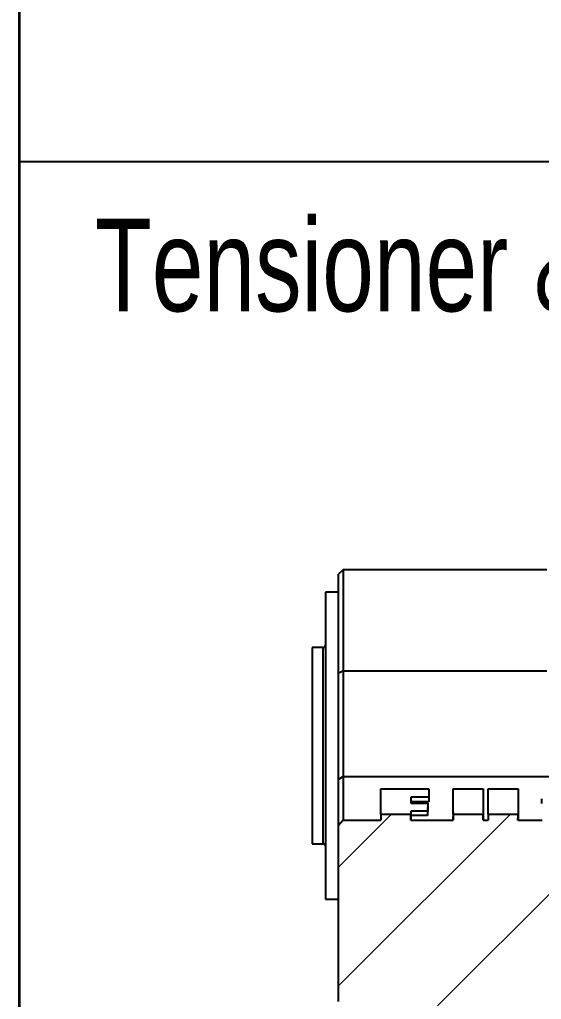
# Model space of a CAD drawing. Header units: millimetres. Extents: x -56 to 279, y 0 to 216.
# Drawn here: x 6.35 to 26.07, y 26.87 to 63.9 of the extents above; entities that cross this region are included whole.
import ezdxf

# ---------------------------------------------------------------- set-up
doc = ezdxf.new("R2010")
doc.units = ezdxf.units.MM
doc.layers.add('PAGE_BORDER', color=7, linetype='Continuous')
doc.layers.add('TITLE_BLOCK_BORDER', color=7, linetype='Continuous')
doc.styles.add('SLDTEXTSTYLE0', font='TXT', dxfattribs={"width": 0.75})

msp = doc.modelspace()

# ---------------------------------------------------------------- hatches: boundary and pattern name
at = {"layer": 'TITLE_BLOCK_BORDER', "linetype": 'Continuous', "lineweight": 18}
h = msp.add_hatch(dxfattribs=at)
h.set_pattern_fill('ANSI31', color=256, style=0)
h.set_pattern_definition([(45, (0, 0), (-2.245064030267288, 2.245064030267288), [])])
edge = h.paths.add_edge_path(flags=0)
edge.add_line((27.42125359384621, 33.64155162428101), (27.15498089923976, 33.64155162184828))
edge.add_line((27.15498089923976, 33.64155162184828), (27.15533833180215, 33.87760715868279))
edge.add_line((27.15533833180215, 33.87760715868279), (26.0944963125968, 33.87760715868319))
edge.add_line((26.0944963125968, 33.87760715868319), (26.09417158396023, 33.72011777312227))
edge.add_spline(control_points=[(26.09417158396023, 33.72011777312227), (26.09430297248944, 33.69392880997772), (26.09443434045929, 33.66773964212676), (26.09469250191581, 33.6415516218466)], knot_values=[0, 0, 0, 0, 0.0001178518172691, 0.0001178518172691, 0.0001178518172691, 0.0001178518172691], weights=[1, 1, 1, 1], degree=3, periodic=0)
edge.add_line((26.09469250191585, 33.64155162184773), (25.17990958838461, 33.64155162184988))
edge.add_spline(control_points=[(25.17990958838461, 33.64155162184988), (25.1812903310576, 33.72022942980575), (25.18232247319374, 33.798917440092), (25.1825016466436, 33.8776071586831)], knot_values=[0, 0, 0, 0, 0.0003541046515927, 0.0003541046515927, 0.0003541046515927, 0.0003541046515927], weights=[1, 1, 1, 1], degree=3, periodic=0)
edge.add_line((25.1825016466436, 33.87760715868256), (24.04889104356479, 33.87760715868318))
edge.add_line((24.04889104356479, 33.87760715868318), (24.04856109647659, 33.64155162184792))
edge.add_line((24.04856109647659, 33.64155162184792), (23.8638330289084, 33.64155162184832))
edge.add_line((23.8638330289084, 33.64155162184832), (23.86418306511147, 33.87760715868276))
edge.add_line((23.86418306511147, 33.87760715868276), (22.73252944390995, 33.8776071626005))
edge.add_spline(control_points=[(22.73252944390995, 33.8776071626005), (22.73316920686436, 33.79891943053622), (22.73381560191114, 33.72022922407521), (22.73523117764523, 33.64155162485283)], knot_values=[0, 0, 0, 0, 0.0003541064975395, 0.0003541064975395, 0.0003541064975395, 0.0003541064975395], weights=[1, 1, 1, 1], degree=3, periodic=0)
edge.add_line((22.73523117753948, 33.64155162184773), (21.12655200056776, 33.6415516218483))
edge.add_line((21.12655200056776, 33.6415516218483), (21.12685593070082, 33.87760715868275))
edge.add_line((21.12685593070082, 33.87760715868275), (19.99290414930828, 33.87760715868316))
edge.add_line((19.99290414930828, 33.87760715868316), (19.99256298401919, 33.64155162184793))
edge.add_line((19.99256298401919, 33.64155162184793), (18.57030639108484, 33.64155162184809))
edge.add_line((18.57030639108484, 33.64155162184809), (18.40363972441816, 33.44483867448497))
edge.add_line((18.40363972441816, 33.44483867448497), (18.40363972441789, 26.7987881300378))
edge.add_line((18.40363972441789, 26.7987881300378), (18.57030639108454, 26.63212146337115))
edge.add_line((18.57030639108454, 26.63212146337115), (32.45008587449491, 26.63212146337112))
edge.add_arc((32.45008587449492, 27.29878813003779), 0.6666666666666666, 270.0000000000002, 320.4125723179267)
edge.add_arc((35.07030639108422, 25.13212146337115), 2.733333333333333, 39.58742768207412, 140.4125723179248, ccw=False)
edge.add_arc((37.69052690767351, 27.29878813003781), 0.6666666666666666, 219.5874276820753, 270.0000000000014)
edge.add_line((37.69052690767352, 26.63212146337121), (51.57030639108391, 26.63212146337121))
edge.add_line((51.57030639108391, 26.63212146337121), (51.73697305775071, 26.79878813003784))
edge.add_line((51.73697305775071, 26.79878813003784), (51.73697305775055, 27.45878813003787))
edge.add_line((51.73697305775055, 27.45878813003787), (51.57030639108391, 27.62545479670452))
edge.add_line((51.57030639108391, 27.62545479670452), (41.73697305775072, 27.62545479670449))
edge.add_line((41.73697305775072, 27.62545479670449), (41.7369730577507, 28.2321214633712))
edge.add_line((41.7369730577507, 28.2321214633712), (27.73697305775089, 28.23212146337118))
edge.add_line((27.73697305775089, 28.23212146337118), (27.73697305775088, 31.36545479670444))
edge.add_line((27.73697305775088, 31.36545479670444), (41.73697305775069, 31.36545479670452))
edge.add_line((41.73697305775069, 31.36545479670452), (41.73697305775072, 31.97212146337113))
edge.add_line((41.73697305775072, 31.97212146337113), (51.5703063910839, 31.97212146337128))
edge.add_line((51.5703063910839, 31.97212146337128), (51.7369730577507, 32.1387881300379))
edge.add_line((51.7369730577507, 32.1387881300379), (51.73697305775072, 33.44483867448506))
edge.add_line((51.73697305775072, 33.44483867448506), (51.57030639108406, 33.64155162184783))
edge.add_line((51.57030639108406, 33.64155162184783), (49.85298368645934, 33.64155161777965))
edge.add_spline(control_points=[(49.85298368645934, 33.64155161777965), (49.85182489186003, 33.72030331843425), (49.84866935064541, 33.79907563663729), (49.84267162260741, 33.87760716164028)], knot_values=[0, 0, 0, 0, 0.0003544210131699, 0.0003544210131699, 0.0003544210131699, 0.0003544210131699], weights=[1, 1, 1, 1], degree=3, periodic=0)
edge.add_line((49.84267162252613, 33.87760715981787), (48.71467103400454, 33.87760715868264))
edge.add_spline(control_points=[(48.7146710342836, 33.87760716092296), (48.74049904966285, 33.81523944253175), (48.75113581606154, 33.74701637223374), (48.75868723612888, 33.67993586291305), (48.76012499435033, 33.66716401961538), (48.76131825314842, 33.65436355159314), (48.76233886565237, 33.6415516243361)], knot_values=[3.1892e-12, 3.1892e-12, 3.1892e-12, 3.1892e-12, 0.0003037689552671, 0.0003037689552671, 0.0003037689552671, 0.0003612830703178, 0.0003612830703178, 0.0003612830703178, 0.0003612830703178], weights=[1, 1, 1, 1, 1, 1, 1], degree=3, periodic=0)
edge.add_line((48.7623388651637, 33.64155162428109), (48.49606617055724, 33.64155162184801))
edge.add_line((48.49606617055724, 33.64155162184801), (48.49642360311964, 33.87760715868325))
edge.add_line((48.49642360311964, 33.87760715868325), (47.43558158391428, 33.87760715868286))
edge.add_line((47.43558158391428, 33.87760715868286), (47.43525685527771, 33.72011777312174))
edge.add_spline(control_points=[(47.43525685527771, 33.72011777312235), (47.43538824380692, 33.6939288099778), (47.43551961177678, 33.66773964212684), (47.4357777732333, 33.64155162184667)], knot_values=[9e-16, 9e-16, 9e-16, 9e-16, 0.0001178518172708, 0.0001178518172708, 0.0001178518172708, 0.0001178518172708], weights=[1, 1, 1, 1], degree=3, periodic=0)
edge.add_line((47.43577777323334, 33.64155162184667), (46.52736493524692, 33.64155162184781))
edge.add_spline(control_points=[(46.52736493517803, 33.64155161777609), (46.52981967291074, 33.72022167930385), (46.53177606884117, 33.79890984125955), (46.53309385036641, 33.87760715868504)], knot_values=[6.1083e-12, 6.1083e-12, 6.1083e-12, 6.1083e-12, 0.0003541875738107, 0.0003541875738107, 0.0003541875738107, 0.0003541875738107], weights=[1, 1, 1, 1], degree=3, periodic=0)
edge.add_line((46.5330938503665, 33.87760715868504), (45.40192471440706, 33.87760715868285))
edge.add_line((45.40192471440706, 33.87760715868285), (45.40165016389781, 33.67871842603963))
edge.add_spline(control_points=[(45.40165016389783, 33.67871842605299), (45.40166479208597, 33.66632949762233), (45.40167942118958, 33.65394055723383), (45.4016729672647, 33.64155162184814)], knot_values=[0, 0, 0, 0, 5.57502168004e-05, 5.57502168004e-05, 5.57502168004e-05, 5.57502168004e-05], weights=[1, 1, 1, 1], degree=3, periodic=0)
edge.add_line((45.4016729672647, 33.64155162184814), (45.19034168326304, 33.6415516218478))
edge.add_spline(control_points=[(45.19034168325992, 33.64155162351296), (45.19034178594951, 33.64162109129503), (45.19034188864065, 33.64169055907709), (45.19034199133178, 33.64176002685915)], knot_values=[0, 0, 0, 0, 3.126053608e-07, 3.126053608e-07, 3.126053608e-07, 3.126053608e-07], weights=[1, 1, 1, 1], degree=3, periodic=0)
edge.add_line((45.19034199133178, 33.64176002685915), (45.19067575588562, 33.87760715868325))
edge.add_line((45.19067575588562, 33.87760715868325), (44.05976618121728, 33.87760715868262))
edge.add_spline(control_points=[(44.05976618119181, 33.87760716220325), (44.06080121117854, 33.79891166958648), (44.06246990369442, 33.72022258801796), (44.0646905225008, 33.64155162325086)], knot_values=[5.2806e-12, 5.2806e-12, 5.2806e-12, 5.2806e-12, 0.0003541603448523, 0.0003541603448523, 0.0003541603448523, 0.0003541603448523], weights=[1, 1, 1, 1], degree=3, periodic=0)
edge.add_line((44.06469052240022, 33.64155162324954), (43.11865846311633, 33.641551621848))
edge.add_line((43.11865846311633, 33.641551621848), (43.1189996284054, 33.87760715868319))
edge.add_line((43.1189996284054, 33.87760715868319), (41.98515221132331, 33.87760715868284))
edge.add_line((41.98515221132331, 33.87760715868284), (41.98481104603423, 33.64155162184833))
edge.add_line((41.98481104603423, 33.64155162184833), (41.01545165801689, 33.64155162184797))
edge.add_line((41.01545165801689, 33.64155162184797), (41.01579282330596, 33.87760715868323))
edge.add_line((41.01579282330596, 33.87760715868323), (39.88197855932618, 33.87760715868281))
edge.add_line((39.88197855932618, 33.87760715868281), (39.88163266363151, 33.64155162184835))
edge.add_line((39.88163266363151, 33.64155162184835), (39.68457837931189, 33.641551621848))
edge.add_line((39.68457837931189, 33.641551621848), (39.68492427500658, 33.8776071586832))
edge.add_line((39.68492427500658, 33.8776071586832), (38.55104368419165, 33.87760715868282))
edge.add_line((38.55104368419165, 33.87760715868282), (38.55070251890257, 33.64155162184839))
edge.add_line((38.55070251890257, 33.64155162184839), (37.14657480983669, 33.64155162184798))
edge.add_line((37.14657480983669, 33.64155162184798), (37.14690455385816, 33.87760715868317))
edge.add_line((37.14690455385816, 33.87760715868317), (36.0123895402718, 33.87760715868281))
edge.add_line((36.0123895402718, 33.87760715868281), (36.01205979625034, 33.64155162184837))
edge.add_line((36.01205979625034, 33.64155162184837), (34.66200777555891, 33.64155162184797))
edge.add_line((34.66200777555891, 33.64155162184797), (34.63442760353766, 33.87760715868316))
edge.add_line((34.63442760353766, 33.87760715868316), (32.30519859823214, 33.87760715868281))
edge.add_line((32.30519859823214, 33.87760715868281), (32.28013179991962, 33.64155162184832))
edge.add_line((32.28013179991962, 33.64155162184832), (30.96052829820879, 33.64155162184795))
edge.add_line((30.96052829820879, 33.64155162184795), (30.96085804223025, 33.87760715868315))
edge.add_line((30.96085804223025, 33.87760715868315), (29.82634302864392, 33.87760715868279))
edge.add_line((29.82634302864392, 33.87760715868279), (29.82601328462246, 33.64155162184834))
edge.add_line((29.82601328462246, 33.64155162184834), (28.51189841510942, 33.64155162184775))
edge.add_spline(control_points=[(28.51189841514185, 33.64155161777958), (28.51073962054254, 33.72030331843418), (28.50758407932791, 33.79907563663722), (28.50158635128991, 33.87760716164021)], knot_values=[6.0986e-12, 6.0986e-12, 6.0986e-12, 6.0986e-12, 0.0003544210158957, 0.0003544210158957, 0.0003544210158957, 0.0003544210158957], weights=[1, 1, 1, 1], degree=3, periodic=0)
edge.add_line((28.50158635071761, 33.87760716163179), (27.37358576268704, 33.87760715868257))
edge.add_spline(control_points=[(27.3735857629661, 33.87760716092289), (27.39941377834516, 33.81523944253211), (27.41005054474385, 33.74701637223461), (27.41760196481122, 33.67993586291441), (27.41903972303274, 33.66716401961627), (27.4202329818309, 33.65436355159355), (27.42125359433488, 33.64155162433602)], knot_values=[3.1892e-12, 3.1892e-12, 3.1892e-12, 3.1892e-12, 0.000303768955265, 0.000303768955265, 0.000303768955265, 0.0003612830703178, 0.0003612830703178, 0.0003612830703178, 0.0003612830703178], weights=[1, 1, 1, 1, 1, 1, 1], degree=3, periodic=0)

# ---------------------------------------------------------------- linework, layer by layer
at = {"color": 7, "linetype": 'Continuous', "lineweight": 25}
for p, q in [((18.5703063911, 43.10878813), (18.4036397244, 42.9421214634)), ((26.265568537, 43.10878813), (18.5703063911, 43.10878813)), ((18.5703063911, 43.10878813), (18.5703063911, 39.2868905037)), ((18.4036397244, 39.2161068683), (18.4036397244, 42.9421214634)), ((18.4036397244, 42.2654547967), (17.9036397244, 42.2654547967)), ((17.9036397244, 42.2654547967), (17.9036397244, 30.6654547967)), ((17.8203063911, 40.1754547967), (17.4036397244, 40.1754547967)), ((17.4036397244, 40.1754547967), (17.4036397244, 35.6296482026)), ((18.4036397244, 39.2161068683), (18.5703063911, 39.2868905037)), ((18.5703063911, 39.2868905037), (18.5703063911, 35.3029375125)), ((18.5703063911, 39.2868905037), (26.265568537, 39.2868905037)), ((18.4036397244, 35.1877693142), (18.4036397244, 39.2161068683)), ((17.4036397244, 35.6296482026), (17.4036397244, 32.7554547967)), ((18.5703063911, 35.3029375125), (18.4036397244, 35.1877693142)), ((18.4036397244, 33.4448386745), (18.4036397244, 35.1877693142)), ((18.5703063911, 35.3029375125), (26.7898274596, 35.3029375125)), ((18.5703063911, 35.3029375125), (18.5703063911, 33.6415516218)), ((19.9929041493, 33.8776071587), (19.9977778785, 34.8290794188)), ((19.9977778785, 34.8290794188), (21.8157004666, 34.8305696315)), ((21.8157004666, 34.8305696315), (21.8138975693, 34.5155731196)), ((21.8157004666, 34.8305696315), (21.8157004666, 34.6611179824)), ((22.7311881616, 33.9926452369), (22.7353358458, 34.8290082338)), ((22.7353358458, 34.8290082338), (23.8691877632, 34.8298867983)), ((23.8691877632, 34.8298867983), (23.8641830651, 33.8776071587)), ((23.8691877632, 34.8298867983), (23.8691877632, 34.6604351492)), ((24.0488910436, 33.8776071587), (24.0536097294, 34.830132078)), ((24.0536097294, 34.830132078), (25.1874616468, 34.8310106425)), ((25.1874616468, 34.8310106425), (25.1825740406, 33.8888850817)), ((25.1874616468, 34.8310106425), (25.1874616468, 34.6615589934)), ((21.1298268985, 34.5149614715), (21.1286767512, 34.2920877748)), ((21.8138975693, 34.5155731196), (21.1298268985, 34.5149614715)), ((21.1298268985, 34.5149614715), (21.1298268985, 34.3455098223)), ((21.8157004666, 34.6611179824), (21.8138975693, 34.3461214705)), ((21.8138975693, 34.5155731196), (21.8138975693, 34.3461214705)), ((23.8691877632, 34.6604351492), (23.8638330289, 33.6415516218)), ((25.1874616468, 34.6615589934), (25.1825740406, 33.7194334326)), ((26.0656462256, 34.4504755059), (26.0656462256, 34.2810238568)), ((21.1286767512, 34.2920877748), (21.7687863839, 34.2927592726)), ((21.1298268985, 34.3455098223), (21.1295512169, 34.2920886922)), ((21.8138975693, 34.3461214705), (21.1298268985, 34.3455098223)), ((21.7687863839, 34.2927592726), (21.767481152, 33.9912658072)), ((21.7687863839, 34.1233076235), (21.767481152, 33.8218141581)), ((21.7687863839, 34.2927592726), (21.7687863839, 34.1233076235)), ((19.9929041493, 33.8776071587), (19.992562984, 33.6415516218)), ((19.9929041493, 33.8776071587), (21.1268559307, 33.8776071587)), ((21.1265520006, 33.6415516218), (21.1268559307, 33.8776071587)), ((21.1273715192, 33.8211426603), (21.1265520006, 33.6415516218)), ((21.1273715192, 33.9905943094), (21.1268559307, 33.8776071587)), ((21.767481152, 33.9912658072), (21.1273715192, 33.9905943094)), ((21.1273715192, 33.9905943094), (21.1273715192, 33.8211426603)), ((21.767481152, 33.8218141581), (21.1273715192, 33.8211426603)), ((21.767481152, 33.9912658072), (21.767481152, 33.8218141581)), ((22.7309762458, 33.9560420988), (22.7309762458, 33.7865904497)), ((22.7325294439, 33.8776071626), (23.8641830651, 33.8776071587)), ((23.8638330289, 33.6415516218), (23.8641830651, 33.8776071587)), ((24.0488910436, 33.8776071587), (24.0485610965, 33.6415516218)), ((24.0488910436, 33.8776071587), (25.1825016466, 33.8776071587)), ((25.1825740406, 33.8888850817), (25.1825740406, 33.7194334326)), ((18.5703063911, 33.6415516218), (18.4036397244, 33.4448386745)), ((18.4036397244, 26.79878813), (18.4036397244, 33.4448386745)), ((18.5703063911, 33.6415516218), (19.992562984, 33.6415516218)), ((21.1265520006, 33.6415516218), (22.7352311775, 33.6415516218)), ((23.8638330289, 33.6415516218), (24.0485610965, 33.6415516218)), ((25.1799095884, 33.6415516218), (26.0946925019, 33.6415516218)), ((17.4036397244, 32.7554547967), (17.8203063911, 32.7554547967)), ((17.9036397244, 30.6654547967), (18.4036397244, 30.6654547967))]:
    msp.add_line(p, q, dxfattribs=at)
at = {"color": 8, "linetype": 'Continuous', "lineweight": 25}
for p, q in [((17.8203063911, 40.0709565925), (17.8203063911, 40.1754547967)), ((17.8203063911, 32.7554547967), (17.8203063911, 40.0709565925))]:
    msp.add_line(p, q, dxfattribs=at)
at = {"color": 7, "linetype": 'Continuous', "lineweight": 25}
for centre, start, end in [((17.8203063911, 40.25878813), 270, 359.9999999999), ((17.8203063911, 32.6721214634), 1e-10, 90)]:
    msp.add_arc(centre, 0.083333333333421, start, end, dxfattribs=at)
for points, knots in [([(22.73252944395044, 33.87760716119507), (22.7324668292574, 33.87978011044654), (22.7319080401031, 33.8992026571901), (22.73070967184249, 33.93754670583409), (22.73102382658782, 33.9737219143073), (22.73118816155175, 33.99264523686416)], [0.8932933176220669, 0.8932933176220669, 0.8932933176220669, 0.8932933176220669, 0.8993404938216286, 0.9473448147443531, 0.9999999999999999, 0.9999999999999999, 0.9999999999999999, 0.9999999999999999]), ([(22.73523117753947, 33.64155162184773), (22.73362031850705, 33.67545344369277), (22.73132339144291, 33.72379411817303), (22.73134252307175, 33.77214808559093), (22.73134823748869, 33.78659090868726)], [0, 0, 0, 0, 0.7013104845873108, 1, 1, 1, 1]), ([(25.18257404056564, 33.71943343259503), (25.18250358796578, 33.70683838259511), (25.1823679528274, 33.68259042931266), (25.1808332339062, 33.65663592648753), (25.18001648530428, 33.64327028230171), (25.17990958838458, 33.64155162184944)], [0, 0, 0, 0, 0.0396205095221863, 0.0762772886119344, 0.0816866110909253, 0.0816866110909253, 0.0816866110909253, 0.0816866110909253])]:
    msp.add_open_spline(points, degree=3, knots=knots, dxfattribs=at)
for points in [[(22.73252944390994, 33.87760716260051), (22.73316920686436, 33.79891943053623), (22.73381560191113, 33.72022922407523), (22.73523117764522, 33.64155162485284)], [(25.17990958838461, 33.64155162184988), (25.18129033105759, 33.72022942980575), (25.18232247319373, 33.798917440092), (25.18250164664359, 33.8776071586831)], [(25.18257404056563, 33.88888508171263), (25.18255301206239, 33.88512574493497), (25.18253198355915, 33.88136640815733), (25.18250164664359, 33.877607158683)]]:
    msp.add_open_spline(points, degree=3, dxfattribs=at)
at = {"layer": 'PAGE_BORDER', "lineweight": 35}
msp.add_line((6.35, 6.35), (6.35, 209.55), dxfattribs=at)
at = {"layer": 'TITLE_BLOCK_BORDER'}
for p, q in [((6.35, 6.35), (6.35, 58.5346113887)), ((6.35, 58.5346113887), (123.219682556, 58.5346113887))]:
    msp.add_line(p, q, dxfattribs=at)

# ---------------------------------------------------------------- texts
at = {"layer": 'TITLE_BLOCK_BORDER', "insert": (9.199759229, 56.3794347301), "char_height": 3.5, "attachment_point": 1, "style": 'SLDTEXTSTYLE0'}
msp.add_mtext('Tensioner & Heat Set Insert', dxfattribs=at)

doc.saveas('drawing.dxf')
